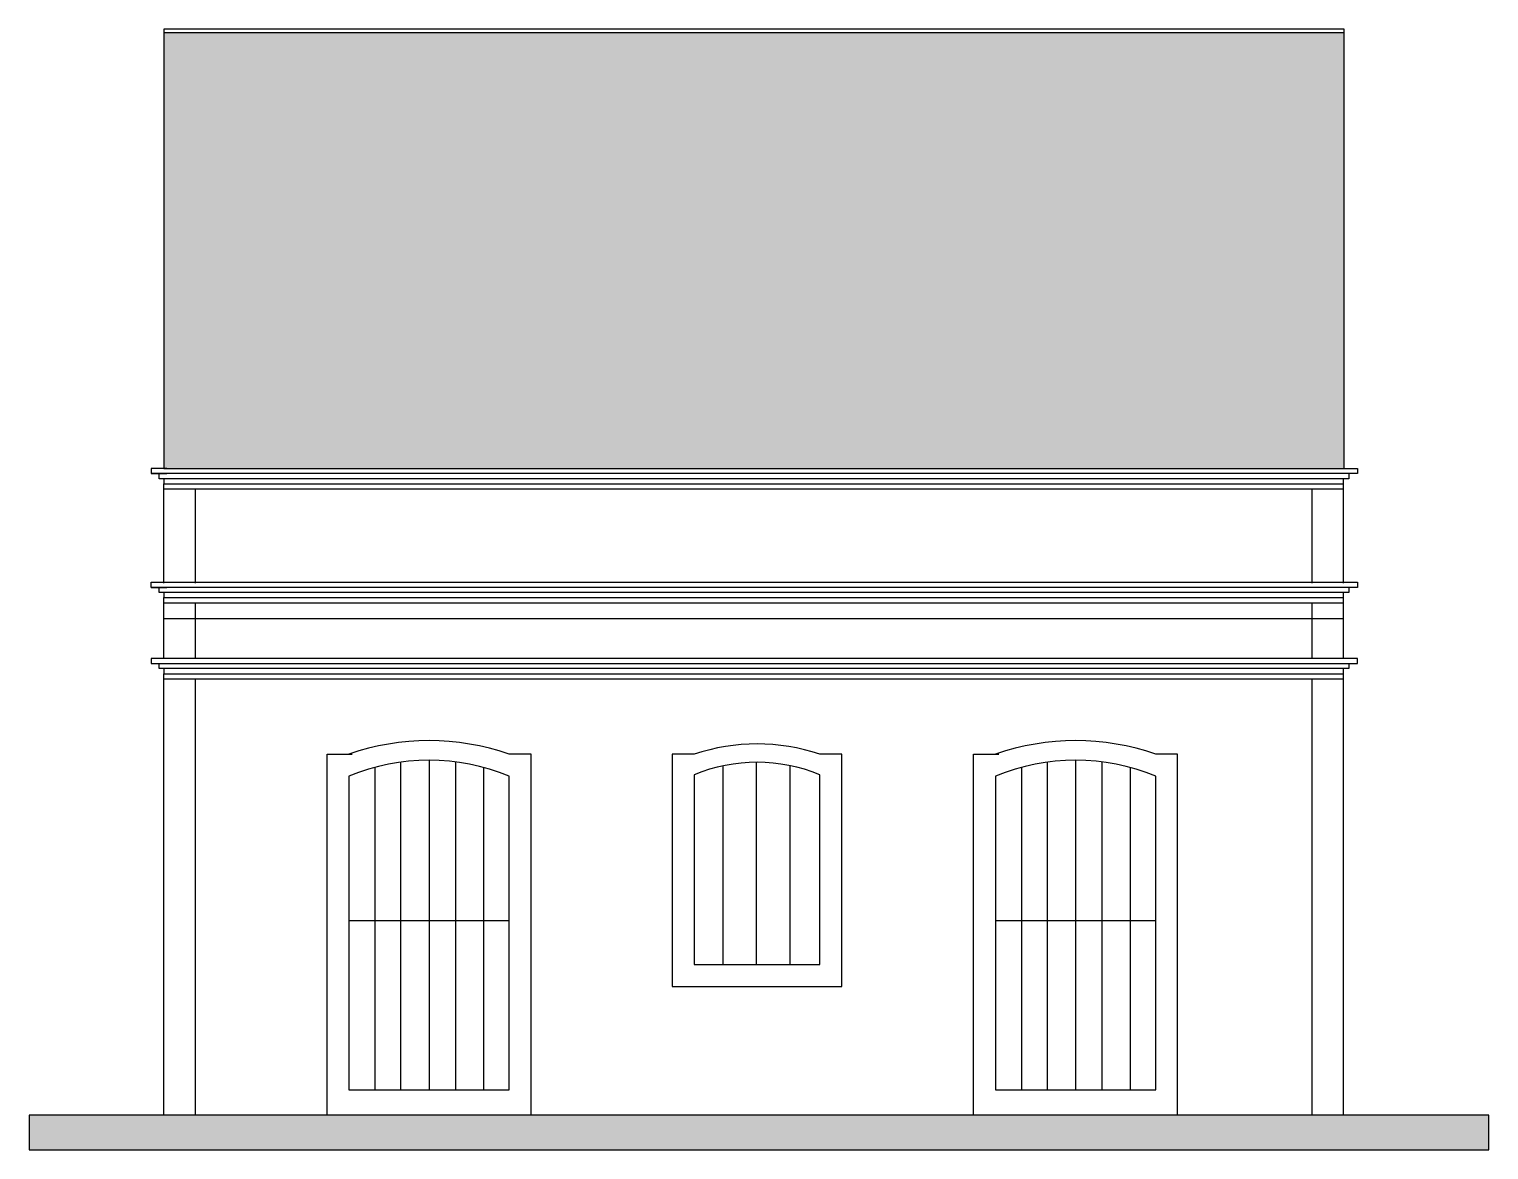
# Model space of a CAD drawing. Header units: millimetres. Extents: x 7820 to 17120, y -665 to 6477.
import ezdxf

# ---------------------------------------------------------------- set-up
doc = ezdxf.new("R2010")
doc.units = ezdxf.units.MM
doc.layers.get('0').update_dxf_attribs({"color": 250, "lineweight": 25})

msp = doc.modelspace()

# ---------------------------------------------------------------- hatches: boundary and pattern name
h = msp.add_hatch()
h.set_pattern_fill('FP_1', color=256, style=0, pattern_type=2)
h.set_pattern_definition([(287.182, (24754.667, 1908.51), (261.34125, -701.44329), [9.028, -893.779]), (0, (24740, 1899.88), (0, 143.752), [17.335, -249.364]), (276.556, (24747.999, 1981.104), (266.6506155, -2299.6594384), [81.755, -16269.182]), (0, (24535.97, 1910.66), (0, 143.752), [46.672, -220.027]), (0, (24535.97, 1899.88), (0, 143.752), [45.339, -221.361]), (299.1, (24731.997, 1914.26), (258.49213, -416.501145), [16.452, -1628.734]), (320.022, (24719.996, 1924.322), (522.1705435, -421.839817), [15.662, -3116.711]), (333.707, (24703.994, 1932.228), (2921.081904, -1431.265195), [17.849, -3551.883]), (349.229, (24681.324, 1936.541), (793.3572237, -142.4688804), [23.076, -4592.135]), (355.597, (24669.323, 1946.603), (259.175384, 0.579496), [18.724, -1853.702]), (348.768, (24687.992, 1945.166), (2927.4803385, -573.790107), [25.831, -5140.414]), (336.674, (24713.328, 1940.134), (1035.667453, -417.835216), [21.783, -1430.408]), (321.903, (24733.331, 1931.509), (2390.3460547, -1860.999463), [18.639, -3709.204]), (83.444, (24581.312, 1899.884), (1600.20564985, 13944.35549524), [81.755, -16269.182]), (82.709, (24590.646, 1837.352), (266.895146, 2157.9207637), [63.042, -4139.76]), (277.291, (24739.998, 1899.884), (266.477415, -2010.899017), [63.042, -4139.76]), (0, (24658.65, 1936.54), (0, 143.752), [22.669, -244.03]), (12.787, (24633.318, 1930.791), (1873.6719718, 432.806415), [25.981, -5170.178]), (25.878, (24619.983, 1924.322), (281.933214, 151.141156), [14.821, -2949.421]), (37.038, (24606.648, 1914.26), (556.212624, 448.465822), [16.706, -1653.862]), (60.9, (24598.647, 1899.884), (541.619543, 1021.01581), [16.452, -1628.734]), (0, (24581.31, 1899.88), (0, 143.752), [17.335, -249.364]), (72.818, (24581.31, 1899.884), (5.3551, 161.07253), [9.028, -893.779]), (59.896, (24583.979, 1908.509), (1072.221755, 1878.131666), [13.293, -2645.354]), (38.097, (24590.646, 1920.009), (543.344593, 439.0598003), [18.639, -3709.204]), (23.326, (24605.315, 1931.51), (297.83132, 157.177585), [21.783, -1430.408]), (11.232, (24625.317, 1940.134), (2139.8130986, 432.5024063), [25.831, -5140.414]), (4.403, (24650.654, 1945.166), (1607.724588, 144.32795), [18.724, -1853.702]), (300.104, (24747.999, 1920.009), (261.278838, -421.907473), [13.293, -2645.354]), (0, (24756, 1910.66), (0, 143.752), [46.672, -220.027]), (0, (24757.33, 1899.88), (0, 143.752), [45.339, -221.361])])
h.paths.add_polyline_path([(16197.8, 3677), (16197.8, 6453.3), (8677.8, 6453.3), (8677.8, 3677)])
at = {"true_color": 0xcb9898}
msp.add_hatch(color=253, dxfattribs=at).paths.add_polyline_path([(17120.3, -664.7), (17120.3, -443), (7820.3, -443), (7820.3, -664.7)])

# ---------------------------------------------------------------- linework, layer by layer
for p, q in [((16197.8, 6453.3), (8677.8, 6453.3)), ((8877.8, 3547), (8877.8, 2947)), ((15992.8, 3547), (15992.8, 2947)), ((16192.8, 3612), (16192.8, 3579.5)), ((16192.8, 2887), (16192.8, 2854.5)), ((8877.8, 2822), (8877.8, 2467)), ((15992.8, 2822), (15992.8, 2467)), ((8677.8, 2722), (16192.8, 2722)), ((8877.8, 2337), (8877.8, -443)), ((15992.8, 2337), (15992.8, -443)), ((16192.8, 2402), (16192.8, 2369.5)), ((10022.1, 1772.8), (10022.1, -283)), ((10187.8, -283), (10187.8, 1806.2)), ((10367.8, 1818.4), (10367.8, -283)), ((10537.8, -283), (10537.8, 1807.5)), ((10717.8, -283), (10717.8, 1771.7)), ((12242.8, 517), (12242.8, 1782.6)), ((12452.8, 1804.7), (12452.8, 517)), ((12667.8, 517), (12667.8, 1783.7)), ((14142.1, 1772.8), (14142.1, -283)), ((14307.8, -283), (14307.8, 1806.2)), ((14487.8, 1818.4), (14487.8, -283)), ((14657.8, -283), (14657.8, 1807.5)), ((14837.8, -283), (14837.8, 1771.7)), ((9857.8, 797), (10877.8, 797)), ((13977.8, 797), (14997.8, 797))]:
    msp.add_line(p, q)
for points in [[(16197.8, 3677), (16197.8, 6477), (8677.8, 6477), (8677.8, 3677), (16197.8, 3677), (16282.8, 3677), (16282.8, 3644.5), (8597.8, 3644.5)], [(8697.8, 3677), (8597.8, 3677), (8597.8, 3644.5), (8697.8, 3644.5)], [(16227.8, 3644.5), (16227.8, 3612), (8647.8, 3612), (8647.8, 3644.5)], [(8697.8, 3612), (8677.8, 3612), (8677.8, 3579.5), (16192.8, 3579.5), (16192.8, 3547)], [(8677.8, 3547), (8677.8, 3579.5), (8697.8, 3579.5)], [(8677.8, 2947), (8677.8, 3547), (16192.8, 3547), (16192.8, 2947)], [(8597.8, 2919.5), (8597.8, 2952), (8697.8, 2952), (16282.8, 2952), (16282.8, 2919.5), (8597.8, 2919.5), (8697.8, 2919.5)], [(16227.8, 2919.5), (16227.8, 2887), (8647.8, 2887), (8647.8, 2919.5)], [(8697.8, 2887), (8677.8, 2887), (8677.8, 2854.5), (16192.8, 2854.5), (16192.8, 2822)], [(8677.8, 2822), (8677.8, 2854.5), (8697.8, 2854.5)], [(8677.8, 2467), (8677.8, 2822), (16192.8, 2822), (16192.8, 2467)], [(8597.8, 2434.5), (16282.8, 2434.5), (16282.8, 2467), (8647.8, 2467)], [(8697.8, 2467), (8597.8, 2467), (8597.8, 2434.5), (8697.8, 2434.5)], [(16227.8, 2434.5), (16227.8, 2402), (8647.8, 2402), (8647.8, 2434.5)], [(8697.8, 2402), (8677.8, 2402), (8677.8, 2369.5), (16192.8, 2369.5), (16192.8, 2337)], [(8677.8, 2337), (8677.8, 2369.5), (8697.8, 2369.5)], [(8677.8, -443), (8677.8, 2337), (16192.8, 2337), (16192.8, -443)], [(9717.8, -443), (9717.8, 1857), (9877.8, 1857)], [(13837.8, -443), (13837.8, 1857), (13997.8, 1857)]]:
    msp.add_lwpolyline(points)
for points in [[(11017.8, -443), (11017.8, 1857), (10877.8, 1857, 0.168469), (9857.8, 1857)], [(15137.8, -443), (15137.8, 1857), (14997.8, 1857, 0.168469), (13977.8, 1857)]]:
    msp.add_lwpolyline(points, format="xyb")
for points in [[(12997.8, 1857), (12857.8, 1857, 0.161571), (12057.8, 1857), (11917.8, 1857), (11917.8, 377), (12997.8, 377)], [(9857.8, -283), (10877.8, -283), (10877.8, 1717, 0.19877), (9857.8, 1717)], [(12057.8, 517), (12857.8, 517), (12857.8, 1725.2, 0.199686), (12057.8, 1725.2)], [(13977.8, -283), (14997.8, -283), (14997.8, 1717, 0.19877), (13977.8, 1717)]]:
    msp.add_lwpolyline(points, format="xyb", close=True)
msp.add_lwpolyline([(7820.3, -443), (7820.3, -664.7), (17120.3, -664.7), (17120.3, -443)], close=True)

doc.saveas('drawing.dxf')
